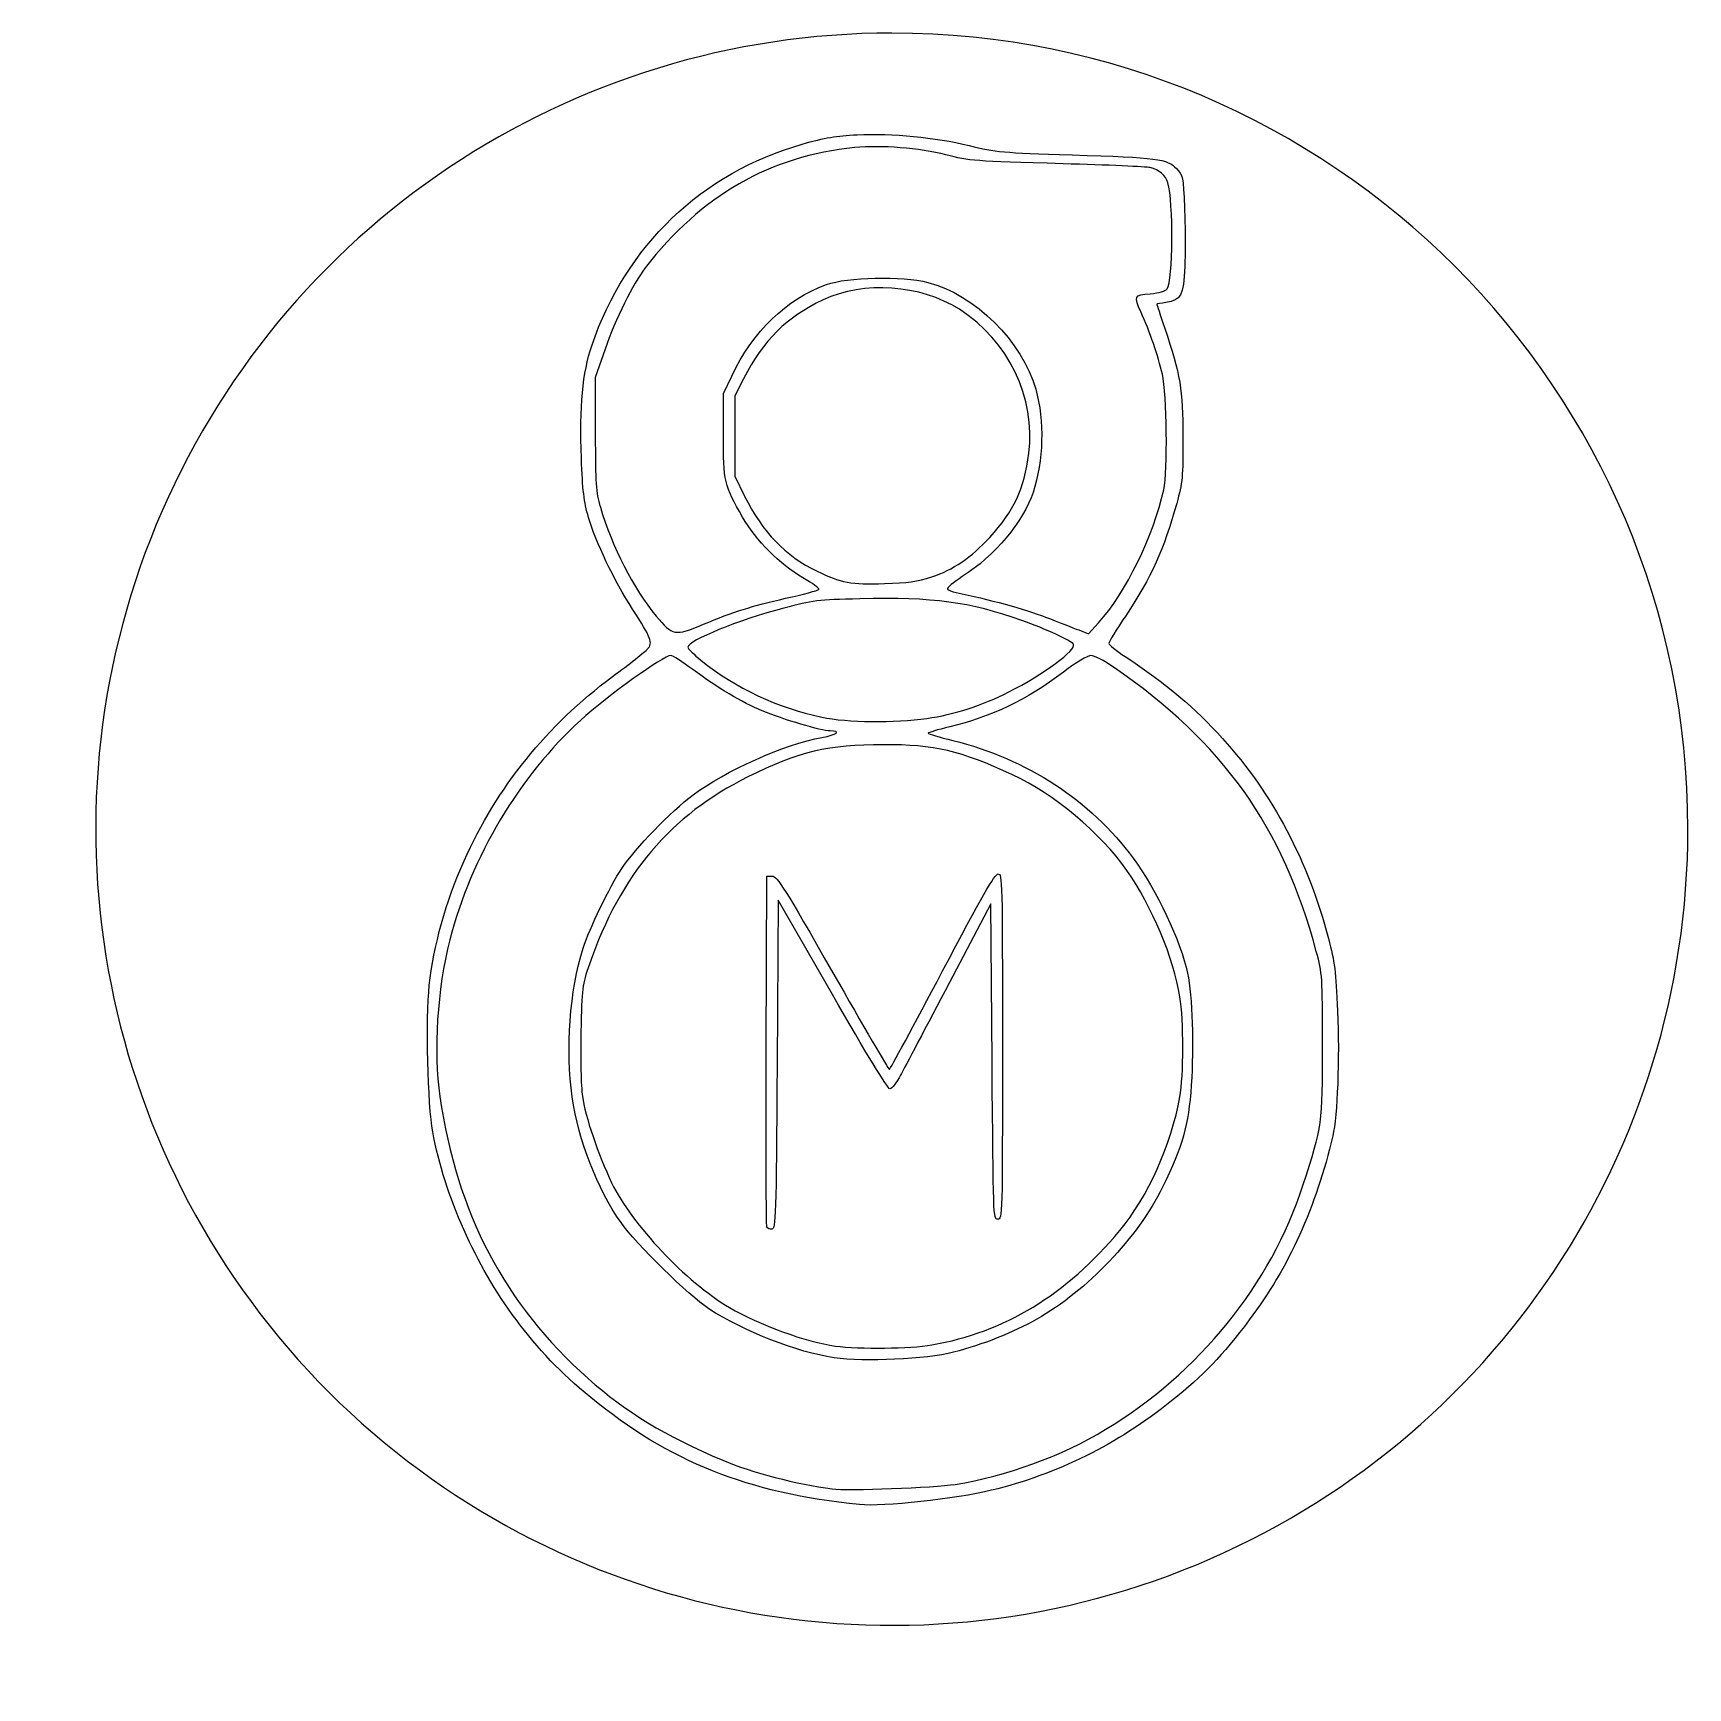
# Model space of a CAD drawing. Extents: x 78 to 801, y -55 to 668.
import ezdxf

# ---------------------------------------------------------------- set-up
doc = ezdxf.new("R2010")
doc.units = 0
doc.layers.add('Image', color=7, linetype='CONTINUOUS')

msp = doc.modelspace()

# ---------------------------------------------------------------- linework, layer by layer
at = {"layer": 'Image', "color": 7}
for points in [[(453.01706, 668.289)], [(470.55264, 430.57503)], [(370.61197, 409.78607)], [(468.37368, 368.62718)], [(398.36212, 146.32618)], [(470.48831, 94.69804)], [(480.76472, 33.71772)], [(438.87368, 24.85841)]]:
    msp.add_lwpolyline(points, close=True, dxfattribs=at)
for points in [[(327.67069, 530.15009), (323.37368, 517.65009), (323.37368, 493.15009)], [(379.37368, 492.65009), (379.37368, 510.65009), (383.02673, 518.3122)], [(388.2334, 517.15009), (384.37972, 509.65009), (384.37672, 492.07668), (384.37372, 474.50327), (388.66455, 465.84204)], [(534.72011, 407.30886), (539.06654, 405.65009), (543.4159, 410.43696)], [(398.11514, 223.65009), (398.37368, 299.65009), (400.76269, 299.65009)], [(427.02645, 247.93303), (403.37368, 289.21597), (402.87368, 217.44659)], [(496.87368, 218.59954), (496.37368, 287.54899), (478.19937, 253.09954)]]:
    msp.add_lwpolyline(points, dxfattribs=at)
for points in [[(453.01706, 668.289), (312.227057, 668.289), (185.300144, 583.479148), (131.422143, 453.406146)], [(801.10889, 320.19717), (801.10889, 512.442979), (645.262869, 668.289), (453.01706, 668.289)], [(413.87368, 619.722252), (423.8086, 622.582259), (428.73355, 623.428485), (437.87368, 623.846038)], [(437.87368, 623.846038), (453.4145, 624.555997), (471.78454, 622.782076), (486.87368, 619.114304)], [(321.81808, 531.55247), (336.77081, 575.458722), (369.71177, 607.009184), (413.87368, 619.722252)], [(436.87368, 618.249987), (399.84228, 614.586923), (369.65969, 597.268425), (345.20284, 565.650092)], [(476.64208, 615.081447), (465.31948, 617.977279), (448.03711, 619.354249), (436.87368, 618.249987)], [(527.87368, 611.148121), (488.58143, 612.264356), (487.26017, 612.365796), (476.64208, 615.081447)], [(486.87368, 619.114304), (498.77922, 616.220381), (500.91927, 616.026934), (531.87368, 615.046595)], [(531.87368, 615.046595), (569.29683, 613.861388), (573.37388, 613.324981), (577.47214, 609.047318)], [(565.87368, 609.480494), (564.49868, 609.843013), (547.39868, 610.593445), (527.87368, 611.148121)], [(573.73301, 602.818184), (572.72808, 606.13328), (570.0912, 608.368545), (565.87368, 609.480494)], [(577.47214, 609.047318), (580.31208, 606.083066), (580.38024, 605.750064), (580.99503, 591.837335)], [(573.3567, 556.45775), (575.94713, 560.00037), (576.22788, 594.588064), (573.73301, 602.818184)], [(580.99503, 591.837335), (581.33984, 584.034351), (581.38086, 572.514852), (581.08613, 566.238452)], [(345.20284, 565.650092), (339.82737, 558.70056), (332.12131, 543.09694), (327.67069, 530.15009)], [(581.08613, 566.238452), (580.47558, 553.23414), (579.62992, 551.61447), (572.8877, 550.53635)], [(383.02673, 518.3122), (392.40733, 537.98756), (406.78849, 551.88792), (424.44152, 558.34239)], [(482.55957, 547.52045), (465.52267, 558.32382), (440.73371, 560.0231), (422.96243, 551.60582)], [(424.44152, 558.34239), (433.48498, 561.64894), (457.44744, 562.15887), (468.80619, 559.28648)], [(468.80619, 559.28648), (489.19567, 554.13041), (510.2125, 533.32196), (515.9579, 512.60228)], [(422.96243, 551.60582), (406.84498, 543.97187), (396.99244, 534.19687), (388.2334, 517.15009)], [(561.98658, 546.15009), (558.69842, 553.30181), (558.96417, 553.84392), (566.00806, 554.35343)], [(566.00806, 554.35343), (570.1803, 554.65522), (572.53083, 555.32831), (573.3567, 556.45775)], [(572.8877, 550.53635), (570.67996, 550.18332), (568.87363, 549.8154), (568.87363, 549.71877)], [(512.91941, 484.56798), (516.12902, 508.68678), (503.93894, 533.96345), (482.55957, 547.52045)], [(571.30733, 519.18361), (569.57781, 526.83034), (565.66667, 538.14589), (561.98658, 546.15009)], [(568.87363, 549.71877), (568.87363, 549.62217), (570.39337, 545.0303), (572.25084, 539.5147)], [(572.25084, 539.5147), (579.27389, 518.66034), (580.30028, 512.57006), (580.31747, 491.65009)], [(317.29734, 482.41636), (316.47055, 504.97067), (317.84205, 519.87751), (321.81808, 531.55247)], [(571.91333, 468.65009), (573.70853, 476.79007), (573.30612, 510.34635), (571.30733, 519.18361)], [(515.9579, 512.60228), (519.80946, 498.71236), (519.36091, 481.25077), (514.79829, 467.45965)], [(323.37368, 493.15009), (323.37368, 470.7747), (323.56701, 467.98355), (325.60312, 460.96388)], [(387.75717, 456.65009), (379.7785, 470.47641), (379.37368, 472.21475), (379.37368, 492.65009)], [(580.31747, 491.65009), (580.33197, 473.97237), (580.14131, 471.95415), (577.57731, 462.65009)], [(320.4385, 456.41636), (318.38546, 463.58833), (317.81419, 468.31687), (317.29734, 482.41636)], [(495.83055, 447.79328), (506.60693, 459.58435), (510.79368, 468.59412), (512.91941, 484.56798)], [(388.66455, 465.84204), (396.5233, 449.9788), (406.41854, 439.73276), (420.38911, 432.99283)], [(514.79829, 467.45965), (510.56425, 454.6617), (497.9785, 439.69105), (483.82814, 430.6209)], [(543.4159, 410.43696), (555.23955, 423.44998), (567.44232, 448.37719), (571.91333, 468.65009)], [(339.66114, 416.42975), (331.57571, 428.96906), (323.46706, 445.83654), (320.4385, 456.41636)], [(325.60312, 460.96388), (330.57703, 443.81583), (340.05001, 425.34424), (349.99575, 413.40009)], [(414.09611, 430.17186), (404.02769, 436.00881), (393.64582, 446.44559), (387.75717, 456.65009)], [(577.57731, 462.65009), (572.02657, 442.50793), (566.54681, 430.4422), (555.27825, 413.55043)], [(131.422143, 453.406146), (77.544141, 323.333144), (107.325401, 173.612642), (206.878967, 74.059077)], [(470.5526, 430.57503), (479.80707, 433.53636), (487.73759, 438.93829), (495.83055, 447.79328)], [(421.09611, 424.99392), (421.49345, 425.37949), (418.34345, 427.70956), (414.09611, 430.17186)], [(420.38911, 432.99283), (430.9413, 427.90206), (434.97092, 427.16447), (449.87372, 427.59595)], [(449.87372, 427.59595), (459.91452, 427.88666), (463.98281, 428.47275), (470.55264, 430.57503)], [(483.82814, 430.6209), (479.95349, 428.13731), (477.03382, 425.69999), (477.33997, 425.20463)], [(370.61197, 409.78607), (383.96921, 415.32912), (391.56654, 417.72897), (406.60527, 421.15565)], [(439.08193, 420.90934), (420.48906, 420.46347), (418.60965, 420.23559), (405.87368, 416.88281)], [(406.60527, 421.15565), (414.1779, 422.88113), (420.69877, 424.60835), (421.09611, 424.99392)], [(509.87368, 411.4368), (486.74577, 419.62026), (471.33214, 421.68273), (439.08193, 420.90934)], [(477.33997, 425.20463), (477.64613, 424.70926), (479.35395, 424.01234), (481.13515, 423.65591)], [(481.13515, 423.65591), (494.68721, 420.94407), (511.66012, 416.29238), (520.20136, 412.94922)], [(346.25557, 399.01004), (348.6442, 401.66156), (347.87703, 403.68809), (339.66114, 416.42975)], [(349.99575, 413.40009), (357.24502, 404.69421), (358.01622, 404.55902), (370.61197, 409.78607)], [(405.87368, 416.88281), (386.02901, 411.65865), (363.868, 402.63416), (363.87741, 399.78094)], [(520.20136, 412.94922), (525.79614, 410.75935), (532.32957, 408.22118), (534.72011, 407.30886)], [(555.27825, 413.55043), (551.20576, 407.44562), (547.87368, 401.99914), (547.87368, 401.44715)], [(532.41416, 401.08459), (531.46035, 402.62789), (520.35612, 407.72776), (509.87368, 411.4368)], [(330.87368, 386.90301), (338.29868, 392.41292), (345.22053, 397.86108), (346.25557, 399.01004)], [(363.87741, 399.78094), (363.87941, 399.15897), (366.46697, 396.57042), (369.62741, 394.0286)], [(504.15215, 380.2102), (519.47935, 387.97991), (533.92097, 398.64652), (532.41416, 401.08459)], [(547.87368, 401.44715), (547.87368, 400.89515), (551.13618, 398.2902), (555.12368, 395.65836)], [(356.41539, 396.15009), (353.28105, 396.15009), (328.89712, 378.64078), (316.89616, 367.77262)], [(366.03709, 389.96063), (361.45196, 393.36483), (357.1222, 396.15009), (356.41539, 396.15009)], [(369.62741, 394.0286), (384.68739, 381.91648), (403.1416, 373.22349), (422.37368, 369.18207)], [(540.10913, 396.15009), (538.67058, 396.15009), (533.80921, 393.21983), (528.03719, 388.87355)], [(549.94562, 391.03532), (545.86018, 393.84844), (541.43376, 396.15009), (540.10913, 396.15009)], [(638.63897, 266.7143), (623.91478, 321.53096), (597.87273, 358.03396), (549.94562, 391.03532)], [(555.12368, 395.65836), (572.72589, 384.04052), (585.70822, 373.11698), (597.6779, 359.85256)], [(265.97597, 306.31368), (280.44809, 338.64717), (302.13296, 365.57523), (330.87368, 386.90301)], [(396.37368, 371.94781), (387.4917, 375.6397), (376.67683, 382.0612), (366.03709, 389.96063)], [(528.03719, 388.87355), (511.78796, 376.63802), (496.68227, 369.36129), (478.33031, 364.92867)], [(468.37368, 368.62718), (480.09141, 370.31506), (492.65718, 374.38314), (504.15215, 380.2102)], [(426.00372, 363.15009), (422.35352, 363.15009), (405.50113, 368.15388), (396.37368, 371.94781)], [(422.37368, 369.18207), (433.54381, 366.83478), (454.20051, 366.58561), (468.37368, 368.62718)], [(316.89616, 367.77262), (290.30597, 343.69233), (269.00264, 307.90471), (259.79769, 271.85246)], [(422.49218, 360.31996), (429.06798, 361.53159), (431.07616, 363.15009), (426.00372, 363.15009)], [(478.33031, 364.92867), (473.1417, 363.67545), (468.89941, 362.42509), (468.90299, 362.15009)], [(468.90299, 362.15009), (468.90699, 361.87509), (473.73894, 360.44782), (479.64159, 358.97837)], [(366.19832, 335.27378), (380.03911, 345.70313), (406.10568, 357.30062), (422.49218, 360.31996)], [(449.39991, 357.1425), (425.16005, 357.1272), (412.53277, 354.12465), (390.09076, 343.0398)], [(505.75939, 344.02216), (482.83339, 354.5977), (471.84116, 357.15666), (449.39991, 357.1425)], [(479.64159, 358.97837), (512.34311, 350.83744), (539.62804, 333.04345), (558.53857, 307.52535)], [(597.6779, 359.85256), (619.47629, 335.69628), (635.17455, 306.04812), (643.98754, 272.39093)], [(390.09076, 343.0398), (356.41341, 326.40544), (334.341, 300.3234), (320.79009, 261.15009)], [(555.79994, 302.15009), (544.20485, 318.68067), (523.94511, 335.63326), (505.75939, 344.02216)], [(335.00144, 303.07608), (340.71954, 311.70391), (356.41116, 327.89893), (366.19832, 335.27378)], [(586.226036, -1.397747), (716.299038, 52.480254), (801.10889, 179.407167), (801.10889, 320.19717)], [(250.77564, 251.9959), (252.54001, 268.74917), (258.17442, 288.88351), (265.97597, 306.31368)], [(558.53857, 307.52535), (568.60886, 293.93639), (579.52587, 270.86077), (582.3137, 257.27117)], [(318.03423, 268.15009), (320.73876, 276.66754), (329.63306, 294.97594), (335.00144, 303.07608)], [(400.76269, 299.65009), (402.86311, 299.65009), (406.06435, 294.5477), (427.26269, 257.41228)], [(475.07994, 257.90009), (492.46917, 290.83502), (498.07871, 300.65009), (499.51254, 300.65009)], [(499.51254, 300.65009), (501.31096, 300.65009), (501.37368, 298.10569), (501.37368, 225.15009)], [(579.01915, 246.9318), (576.31335, 263.72223), (566.67232, 286.64984), (555.79994, 302.15009)], [(259.79769, 271.85246), (254.19053, 249.89141), (252.49727, 223.3756), (255.41864, 203.27843)], [(313.3064, 203.15009), (310.31171, 223.62428), (312.21801, 249.83291), (318.03423, 268.15009)], [(643.98754, 272.39093), (646.65882, 262.18919), (647.17633, 258.0283), (647.93533, 240.65009)], [(320.79009, 261.15009), (317.58478, 251.88411), (317.49328, 251.15399), (317.07581, 231.5109)], [(641.35799, 225.65009), (641.34259, 256.16567), (641.30009, 256.80736), (638.63897, 266.7143)], [(427.26269, 257.41228), (440.52374, 234.18149), (451.62901, 215.16899), (451.94108, 215.16228)], [(451.94108, 215.16228), (452.25315, 215.15528), (462.66563, 234.38759), (475.07994, 257.90009)], [(582.3137, 257.27117), (584.39048, 247.14764), (585.11629, 225.3494), (583.94365, 208.319)], [(252.28473, 187.88833), (250.12686, 199.27381), (249.23104, 237.32936), (250.77564, 251.9959)], [(452.19836, 206.65009), (451.24601, 206.65009), (441.85448, 222.05258), (427.02645, 247.93303)], [(478.19937, 253.09954), (468.2035, 234.15234), (458.60586, 215.95009), (456.87128, 212.65009)], [(578.99545, 203.15009), (580.63721, 212.22972), (580.65053, 236.80871), (579.01915, 246.9318)], [(647.93533, 240.65009), (648.82956, 220.17554), (647.85623, 194.69337), (645.8537, 186.15009)], [(317.07581, 231.5109), (316.83156, 220.01823), (317.11161, 207.92552), (317.72802, 203.34498)], [(501.37368, 225.15009), (501.37368, 150.31676), (501.35598, 149.65009), (499.37368, 149.65009)], [(632.77927, 164.45585), (641.37728, 190.93335), (641.37557, 190.92117), (641.35799, 225.65009)], [(398.36212, 146.32618), (398.08408, 147.05433), (397.97294, 181.85009), (398.11514, 223.65009)], [(402.87368, 217.44659), (402.40429, 150.07077), (402.26636, 145.65656), (400.62066, 145.33975)], [(499.37368, 149.65009), (497.39785, 149.65009), (497.36764, 150.48342), (496.87368, 218.59954)], [(456.87128, 212.65009), (455.12817, 209.33386), (453.038, 206.65009), (452.19836, 206.65009)], [(255.41864, 203.27843), (262.83598, 152.25183), (283.76955, 112.44139), (320.24848, 79.98819)], [(334.64002, 148.15009), (324.10235, 163.16365), (316.16019, 183.63925), (313.3064, 203.15009)], [(317.72802, 203.34498), (318.8655, 194.89287), (324.75892, 177.49619), (330.5048, 165.62941)], [(552.76312, 144.76186), (564.82821, 159.21653), (575.24311, 182.39815), (578.99545, 203.15009)], [(583.94365, 208.319), (582.71465, 190.47006), (580.25735, 181.74161), (571.36811, 163.65009)], [(288.69482, 105.80194), (270.89456, 129.65754), (257.67065, 159.4708), (252.28473, 187.88833)], [(645.8537, 186.15009), (638.53197, 154.91441), (626.53302, 128.4623), (609.33805, 105.65009)], [(330.5048, 165.62941), (339.47341, 147.10686), (362.80662, 122.40407), (382.08615, 111.02042)], [(571.36811, 163.65009), (560.54163, 141.61589), (538.52868, 118.50433), (516.37368, 105.91104)], [(546.37368, 57.64549), (587.45466, 82.49275), (618.70971, 121.12871), (632.77927, 164.45585)], [(372.9781, 110.51392), (364.44351, 116.03492), (341.08912, 138.96173), (334.64002, 148.15009)], [(400.62066, 145.33975), (399.65649, 145.15414), (398.64015, 145.59803), (398.36212, 146.32618)], [(470.48831, 94.69804), (502.44326, 100.27052), (529.23389, 116.57248), (552.76312, 144.76186)], [(427.74714, 89.10473), (411.54533, 91.4669), (388.49041, 100.47906), (372.9781, 110.51392)], [(382.08615, 111.02042), (394.78951, 103.51967), (415.73019, 95.9155), (428.37368, 94.21207)], [(321.37368, 71.72644), (307.8714, 82.84938), (298.63417, 92.4814), (288.69482, 105.80194)], [(516.37368, 105.91104), (506.2726, 100.16941), (492.50315, 94.70602), (480.05212, 91.49951)], [(609.33805, 105.65009), (597.49654, 89.94021), (589.40721, 81.50502), (575.35255, 70.21153)], [(428.37368, 94.21207), (438.90829, 92.79276), (461.02618, 93.04798), (470.48831, 94.69804)], [(480.05212, 91.49951), (467.9841, 88.39163), (441.08529, 87.16007), (427.74714, 89.10473)], [(320.24848, 79.98819), (336.66565, 65.38278), (353.88569, 54.92667), (379.13635, 44.23112)], [(206.878967, 74.059077), (306.432532, -25.494489), (456.153034, -55.275749), (586.226036, -1.397747)], [(438.87368, 24.85841), (390.27387, 29.7634), (355.45266, 43.65277), (321.37368, 71.72644)], [(575.35255, 70.21153), (551.70763, 51.21187), (525.46021, 38.18276), (496.63082, 31.13438)], [(480.76472, 33.71772), (502.71909, 37.18053), (527.4508, 46.20026), (546.37368, 57.64549)], [(379.13635, 44.23112), (391.5716, 38.96386), (411.78628, 33.68918), (426.87368, 31.77486)], [(426.87368, 31.77486), (433.75632, 30.90157), (471.54833, 32.26404), (480.76472, 33.71772)], [(496.63082, 31.13438), (481.16422, 27.35302), (448.89689, 23.8468), (438.87368, 24.85841)]]:
    msp.add_open_spline(points, degree=3, dxfattribs=at)

doc.saveas('drawing.dxf')
